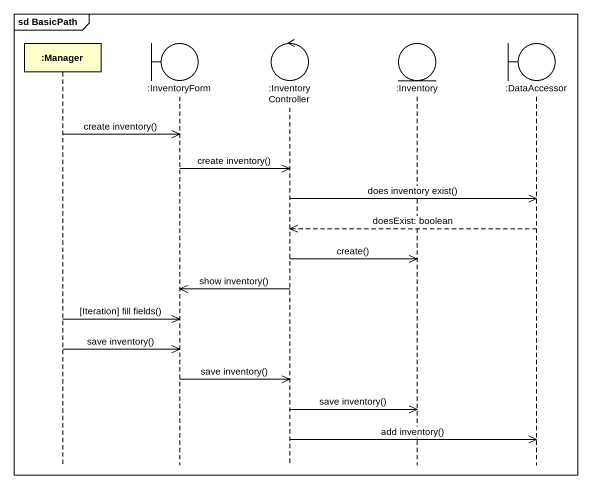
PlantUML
@startuml
mainframe sd BasicPath
hide footbox
participant ":Manager" as Manager
boundary ":InventoryForm" as InventoryForm
control ":InventoryController" as InventoryController
entity ":Inventory" as Inventory
boundary ":DataAccessor" as DataAccessor

Manager ->> InventoryForm : create inventory()
InventoryForm ->> InventoryController : create inventory()
InventoryController ->> DataAccessor : does inventory exist()
DataAccessor -->> InventoryController : doesExist: boolean
InventoryController ->> Inventory : create()
InventoryController ->> InventoryForm : show inventory()
Manager ->> InventoryForm : [Iteration] fill fields()
Manager ->> InventoryForm : save inventory()
InventoryForm ->> InventoryController : save inventory()
InventoryController ->> Inventory : save inventory()
InventoryController ->> DataAccessor : add inventory()
@enduml
